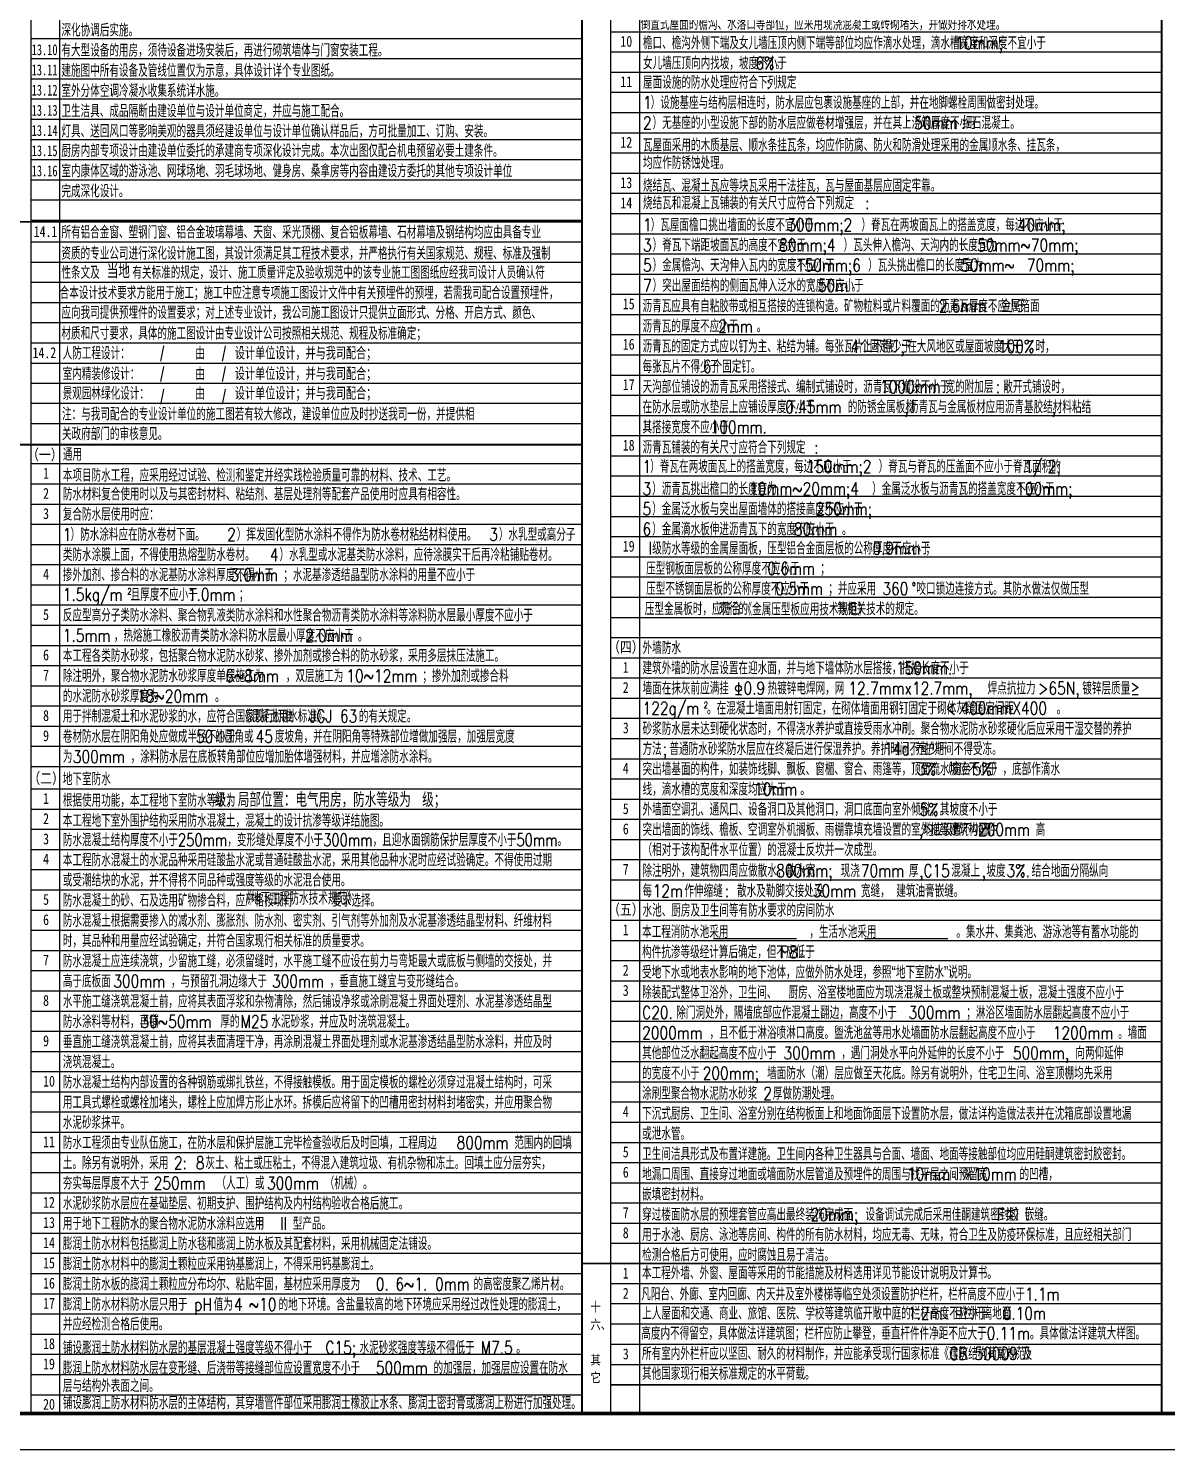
# Model space of a CAD drawing. Extents: x -1041549 to 749950, y -354245 to 17554.
# Drawn here: x -1021764 to -990204, y -225434 to -186022 of the extents above; entities that cross this region are included whole.
import ezdxf

# ---------------------------------------------------------------- set-up
doc = ezdxf.new("R2010")
doc.units = 0
doc.header["$LTSCALE"] = 1000
doc.header["$MEASUREMENT"] = 0
doc.linetypes.add('CONTINOUS', pattern=[0])
for name, color, linetype in [('PUB_TEXT', 7, 'Continuous'), ('PUB_TITLE', 4, 'Continuous'), ('text', 7, 'Continuous'), ('辅助线', 8, 'CONTINOUS')]:
    doc.layers.add(name, color=color, linetype=linetype)
doc.styles.add('-黑体', font='simhei.ttf', dxfattribs={"width": 0.8})
doc.styles.add('_HZTXT', font='gs_txt.shx', dxfattribs={"width": 0.8, "bigfont": 'HZTXT.shx'})
doc.styles.add('hztxt', font='romand_pkpm', dxfattribs={"bigfont": 'gbcbig'})

msp = doc.modelspace()

# ---------------------------------------------------------------- linework, layer by layer
at = {"color": 4}
for p, q in [((-1002769.5, -211260.2), (-1000462.8, -211260.2)), ((-998577.8, -211260.2), (-996271, -211260.2))]:
    msp.add_line(p, q, dxfattribs=at)
for points in [[(-1041549.1, -225434.3), (-957449.1, -225434.3), (-957449.1, -166034.3), (-1041549.1, -166034.3)], [(-958449.1, -167034.3), (-1039049.1, -167034.3), (-1039049.1, -224434.3), (-958449.1, -224434.3)]]:
    msp.add_lwpolyline(points, close=True)
at = {"layer": 'PUB_TEXT'}
for p, q in [((-1002158.9, -204495.7), (-1001990.9, -204495.7)), ((-1002074.9, -204163.2), (-1002074.9, -204495.7))]:
    msp.add_line(p, q, dxfattribs=at)
msp.add_circle((-1002074.9, -204320.7), 84, dxfattribs=at)
at = {"layer": 'PUB_TITLE'}
msp.add_lwpolyline([(-1041549.1, -225434.3), (-957449.1, -225434.3), (-957449.1, -166034.3), (-1041549.1, -166034.3)], close=True, dxfattribs=at)
msp.add_lwpolyline([(-1041549.1, -225434.3), (-957449.1, -225434.3), (-957449.1, -166034.3), (-1041549.1, -166034.3)], close=True, dxfattribs=at)
at = {"layer": 'PUB_TITLE', "const_width": 100}
msp.add_lwpolyline([(-1039049.1, -224434.3), (-958449.1, -224434.3), (-958449.1, -167034.3), (-1039049.1, -167034.3)], close=True, dxfattribs=at)
msp.add_lwpolyline([(-1039049.1, -224434.3), (-958449.1, -224434.3), (-958449.1, -167034.3), (-1039049.1, -167034.3)], close=True, dxfattribs=at)
at = {"layer": '辅助线'}
for p, q in [((-1021688.5, -224434.3), (-1021688.5, -168210.7)), ((-1020888.5, -224434.3), (-1020888.5, -168194.3)), ((-1005613.5, -224434.3), (-1005613.5, -168210.7)), ((-1004813.5, -224434.3), (-1004813.5, -168194.3)), ((-1006413.5, -186308), (-1021688.5, -186308)), ((-1005613.5, -186114.3), (-990338.5, -186114.3)), ((-1005613.5, -186674.3), (-990338.5, -186674.3)), ((-1006413.5, -186868), (-1021688.5, -186868)), ((-1006413.5, -187428), (-1021688.5, -187428)), ((-1005613.5, -187234.3), (-990338.5, -187234.3)), ((-1006413.5, -187988), (-1021688.5, -187988)), ((-1005613.5, -187794.3), (-990338.5, -187794.3)), ((-1005613.5, -188354.3), (-990338.5, -188354.3)), ((-1006413.5, -188548), (-1021688.5, -188548)), ((-1006413.5, -189108), (-1021688.5, -189108)), ((-1005613.5, -188914.3), (-990338.5, -188914.3)), ((-1005613.5, -189474.3), (-990338.5, -189474.3)), ((-1006413.5, -189668), (-1021688.5, -189668)), ((-1006413.5, -190228), (-1021688.5, -190228)), ((-1005613.5, -190034.3), (-990338.5, -190034.3)), ((-1005613.5, -190594.3), (-990338.5, -190594.3)), ((-1006413.5, -190788), (-1021688.5, -190788)), ((-1006413.5, -191387.6), (-1022488.5, -191387.6)), ((-1006413.5, -191348), (-1021688.5, -191348)), ((-1006413.5, -191348), (-1021688.5, -191348)), ((-1005613.5, -191154.3), (-990338.5, -191154.3)), ((-1005613.5, -191714.3), (-990338.5, -191714.3)), ((-1006413.5, -191947.6), (-1021688.5, -191947.6)), ((-1005613.5, -192274.3), (-990338.5, -192274.3)), ((-1021688.5, -192507.6), (-1006413.5, -192507.6)), ((-1006413.5, -193067.6), (-1021688.5, -193067.6)), ((-1005613.5, -192834.3), (-990338.5, -192834.3)), ((-1005613.5, -193394.3), (-990338.5, -193394.3)), ((-1006413.5, -193627.6), (-1021688.5, -193627.6)), ((-1006413.5, -194187.6), (-1021688.5, -194187.6)), ((-1005613.5, -193954.3), (-990338.5, -193954.3)), ((-1005613.5, -194514.3), (-990338.5, -194514.3)), ((-1006413.5, -194747.6), (-1021688.5, -194747.6)), ((-1005613.5, -195074.3), (-990338.5, -195074.3)), ((-1021688.5, -195307.6), (-1006413.5, -195307.6)), ((-1006413.5, -195867.6), (-1021688.5, -195867.6)), ((-1005613.5, -195634.3), (-990338.5, -195634.3)), ((-1005613.5, -196194.3), (-990338.5, -196194.3)), ((-1006413.5, -196427.6), (-1021688.5, -196427.6)), ((-1006413.5, -196987.6), (-1021688.5, -196987.6)), ((-1005613.5, -196754.3), (-990338.5, -196754.3)), ((-1005613.5, -197314.3), (-990338.5, -197314.3)), ((-1021688.5, -197547.6), (-1006413.5, -197547.6)), ((-1021688.5, -198091.1), (-1006413.5, -198091.1)), ((-1005613.5, -197874.3), (-990338.5, -197874.3)), ((-1005613.5, -198434.3), (-990338.5, -198434.3)), ((-1021688.5, -198651.1), (-1006413.5, -198651.1)), ((-1005613.5, -198994.3), (-990338.5, -198994.3)), ((-1021688.5, -199211.1), (-1006413.5, -199211.1)), ((-1021688.5, -199771.1), (-1006413.5, -199771.1)), ((-1005613.5, -199554.3), (-990338.5, -199554.3)), ((-1005613.5, -200114.3), (-990338.5, -200114.3)), ((-1021688.5, -200331.1), (-1006413.5, -200331.1)), ((-1021688.5, -200891.1), (-1006413.5, -200891.1)), ((-1005613.5, -200674.3), (-990338.5, -200674.3)), ((-1005613.5, -201234.3), (-990338.5, -201234.3)), ((-1021688.5, -201451.1), (-1006413.5, -201451.1)), ((-1021688.5, -202011.1), (-1006413.5, -202011.1)), ((-1005613.5, -201794.3), (-990338.5, -201794.3)), ((-1021688.5, -202571.1), (-1006413.5, -202571.1)), ((-1005613.5, -202354.3), (-990338.5, -202354.3)), ((-1005613.5, -202914.3), (-990338.5, -202914.3)), ((-1005613.5, -202914.3), (-990338.5, -202914.3)), ((-1021688.5, -203131.1), (-1006413.5, -203131.1)), ((-1021688.5, -203691.1), (-1006413.5, -203691.1)), ((-1005613.5, -203474.3), (-990338.5, -203474.3)), ((-1005613.5, -204034.3), (-990338.5, -204034.3)), ((-1021688.5, -204251.1), (-1006413.5, -204251.1)), ((-1021688.5, -204811.1), (-1006413.5, -204811.1)), ((-1021688.5, -204811.1), (-1006413.5, -204811.1)), ((-1005613.5, -204594.3), (-990338.5, -204594.3)), ((-1005613.5, -205154.3), (-990338.5, -205154.3)), ((-1021688.5, -205371.1), (-1006413.5, -205371.1)), ((-1005613.5, -205714.3), (-990338.5, -205714.3)), ((-1021688.5, -205931.1), (-1006413.5, -205931.1)), ((-1021688.5, -206491.1), (-1006413.5, -206491.1)), ((-1005613.5, -206274.3), (-990338.5, -206274.3)), ((-1005613.5, -206834.3), (-990338.5, -206834.3)), ((-1021688.5, -207111.6), (-1006413.5, -207111.6)), ((-1021688.5, -207671.6), (-1006413.5, -207671.6)), ((-1005613.5, -207394.3), (-990338.5, -207394.3)), ((-1005613.5, -207954.3), (-990338.5, -207954.3)), ((-1021688.5, -208231.6), (-1006413.5, -208231.6)), ((-1021688.5, -208791.6), (-1006413.5, -208791.6)), ((-1005613.5, -208514.3), (-990338.5, -208514.3)), ((-1005613.5, -209074.3), (-990338.5, -209074.3)), ((-1021688.5, -209351.6), (-1006413.5, -209351.6)), ((-1005613.5, -209634.3), (-990338.5, -209634.3)), ((-1021688.5, -209911.6), (-1006413.5, -209911.6)), ((-1005613.5, -210194.3), (-990338.5, -210194.3)), ((-1021688.5, -210471.6), (-1006413.5, -210471.6)), ((-1005613.5, -210754.3), (-990338.5, -210754.3)), ((-1021688.5, -211031.6), (-1006413.5, -211031.6)), ((-1021688.5, -211591.6), (-1006413.5, -211591.6)), ((-1005613.5, -211314.3), (-990338.5, -211314.3)), ((-1005613.5, -211874.3), (-990338.5, -211874.3)), ((-1021688.5, -212151.6), (-1006413.5, -212151.6)), ((-1021688.5, -212711.6), (-1006413.5, -212711.6)), ((-1005613.5, -212434.3), (-990338.5, -212434.3)), ((-1005613.5, -212994.3), (-990338.5, -212994.3)), ((-1021688.5, -213271.6), (-1006413.5, -213271.6)), ((-1005613.5, -213554.3), (-990338.5, -213554.3)), ((-1021688.5, -213831.6), (-1006413.5, -213831.6)), ((-1021688.5, -214391.6), (-1006413.5, -214391.6)), ((-1005613.5, -214114.3), (-990338.5, -214114.3)), ((-1005613.5, -214674.3), (-990338.5, -214674.3)), ((-1021688.5, -214951.6), (-1006413.5, -214951.6)), ((-1021688.5, -215511.6), (-1006413.5, -215511.6)), ((-1005613.5, -215234.3), (-990338.5, -215234.3)), ((-1005613.5, -215794.3), (-990338.5, -215794.3)), ((-1021688.5, -216071.6), (-1006413.5, -216071.6)), ((-1005613.5, -216354.3), (-990338.5, -216354.3)), ((-1021688.5, -216631.6), (-1006413.5, -216631.6)), ((-1005613.5, -216914.3), (-990338.5, -216914.3)), ((-1021688.5, -217191.6), (-1006413.5, -217191.6)), ((-1005613.5, -217474.3), (-990338.5, -217474.3)), ((-1021688.5, -217751.6), (-1006413.5, -217751.6)), ((-1021688.5, -218311.6), (-1006413.5, -218311.6)), ((-1005613.5, -218034.3), (-990338.5, -218034.3)), ((-1005613.5, -218594.3), (-990338.5, -218594.3)), ((-1021688.5, -218871.6), (-1006413.5, -218871.6)), ((-1021688.5, -219431.6), (-1006413.5, -219431.6)), ((-1005613.5, -219154.3), (-990338.5, -219154.3)), ((-1005613.5, -219714.3), (-990338.5, -219714.3)), ((-1021688.5, -219991.6), (-1006413.5, -219991.6)), ((-1005613.5, -220274.3), (-990338.5, -220274.3)), ((-1005613.5, -220274.3), (-990338.5, -220274.3)), ((-1021688.5, -220551.6), (-1006413.5, -220551.6)), ((-990338.5, -220834.3), (-1005613.5, -220834.3)), ((-1021688.5, -221111.6), (-1006413.5, -221111.6)), ((-990338.5, -221394.3), (-1005613.5, -221394.3)), ((-1021688.5, -221671.6), (-1006413.5, -221671.6)), ((-1021688.5, -222231.6), (-1006413.5, -222231.6)), ((-990338.5, -221954.3), (-1005613.5, -221954.3)), ((-1005613.5, -222514.3), (-990338.5, -222514.3)), ((-1021688.5, -222791.6), (-1006413.5, -222791.6)), ((-1021688.5, -223351.6), (-1006413.5, -223351.6)), ((-1005613.5, -223074.3), (-990338.5, -223074.3)), ((-990338.5, -223634.3), (-1005613.5, -223634.3)), ((-1005613.5, -223634.3), (-990338.5, -223634.3)), ((-1021688.5, -223911.6), (-1006413.5, -223911.6))]:
    msp.add_line(p, q, dxfattribs=at)
at = {"layer": '辅助线', "const_width": 50}
for points in [[(-1006413.5, -168194.3), (-1006413.5, -224434.3)], [(-990338.5, -168194.3), (-990338.5, -224434.3)], [(-1022488.5, -191387.6), (-1006413.5, -191387.6)], [(-1022488.5, -197564), (-1006413.5, -197564)], [(-1006413.5, -220274.3), (-990338.5, -220274.3)]]:
    msp.add_lwpolyline(points, dxfattribs=at)

# ---------------------------------------------------------------- texts
at = {"layer": 'PUB_TEXT', "style": 'hztxt'}
for s, height, width, p in [('深化协调后实施。', 350, 0.8, (-1020849, -186245.8)), ('倒置式屋面的檐沟、水落口等部位，应采用现浇混凝土或砖砌堵头，并做好排水处理。', 350, 0.8, (-1004783.9, -186067)), ('有大型设备的用房，须待设备进场安装后，再进行砌筑墙体与门窗安装工程。', 350, 0.8, (-1020849, -186805.8)), ('檐口、檐沟外侧下端及女儿墙压顶内侧下端等部位均应作滴水处理，滴水槽宽度和深度不宜小于', 350, 0.8, (-1004722.3, -186599.4)), ('10mm;', 350, 0.8, (-996061.7, -186599.4)), ('女儿墙压顶向内找坡，坡度不小于', 350, 0.8, (-1004722.3, -187159.4)), ('6%', 350, 0.8, (-1001605, -187159.4)), ('建施图中所有设备及管线位置仅为示意，具体设计详个专业图纸。', 350, 0.8, (-1020849, -187365.8)), ('。', 350, 0.8, (-1001045, -187159.4)), ('室外分体空调冷凝水收集系统详水施。', 350, 0.8, (-1020849, -187925.8)), ('屋面设施的防水处理应符合下列规定', 350, 0.8, (-1004722.3, -187694.2)), (':', 350, 0.8, (-1001308.8, -187694.2)), ('1', 350, 0.8, (-1004722.3, -188254.2)), ('）设施基座与结构层相连时，防水层应包裹设施基座的上部，并在地脚螺栓周围做密封处理。', 350, 0.8, (-1004509, -188254.2)), ('卫生洁具、成品隔断由建设单位与设计单位商定，并应与施工配合。', 350, 0.8, (-1020849, -188485.8)), ('灯具、送回风口等影响美观的器具须经建设单位与设计单位确认样品后，方可批量加工、订购、安装。', 350, 0.8, (-1020849, -189045.8)), ('2', 350, 0.8, (-1004722.3, -188814.2)), ('）无基座的小型设施下部的防水层应做卷材增强层，并在其上浇筑厚度不小于', 350, 0.8, (-1004455.6, -188814.2)), ('50mm', 350, 0.8, (-997200.3, -188814.2)), ('细石混凝土。', 350, 0.8, (-995867, -188814.2)), ('瓦屋面采用的木质基层、顺水条挂瓦条，均应作防腐、防火和防滑处理采用的金属顺水条、挂瓦条，', 350, 0.8, (-1004722.3, -189433.7)), ('厨房内部专项设计由建设单位委托的承建商专项深化设计完成。本次出图仅配合机电预留必要土建条件。', 350, 0.8, (-1020849, -189589.7)), ('均应作防锈蚀处理。', 350, 0.8, (-1004722.3, -189923.2)), ('室内康体区域的游泳池、网球场地、羽毛球场地、健身房、桑拿房等内容由建设方委托的其他专项设计单位', 350, 0.8, (-1020849, -190149.7)), ('完成深化设计。', 350, 0.8, (-1020849, -190709.7)), ('烧结瓦、混凝土瓦应等块瓦采用干法挂瓦，瓦与屋面基层应固定牢靠。', 350, 0.8, (-1004722.3, -190553.7)), ('烧结瓦和混凝上瓦铺装的有关尺寸应符合下列规定', 350, 0.8, (-1004722.3, -191036.3)), (':', 350, 0.8, (-998562.3, -191036.3)), ('所有铝合金窗、塑钢门窗、铝合金玻璃幕墙、天窗、采光顶棚、复合铝板幕墙、石材幕墙及钢结构均应由具备专业', 350, 0.8, (-1020848.9, -191849.3)), ('1', 350, 0.8, (-1004722.3, -191645.5)), ('）瓦屋面檐口挑出墙面的长度不宜小于', 350, 0.8, (-1004509, -191645.5)), ('300mm;2', 350, 0.8, (-1000719.9, -191645.5)), ('）脊瓦在两坡面瓦上的搭盖宽度，每边不应小于', 350, 0.8, (-998666.6, -191645.5)), ('40mm;', 350, 0.8, (-994328.1, -191645.5)), ('3', 350, 0.8, (-1004722.3, -192205.5)), ('）脊瓦下端距坡面瓦的高度不宜大于', 350, 0.8, (-1004455.6, -192205.5)), ('80mm;4', 350, 0.8, (-1000946.6, -192205.5)), ('）瓦头伸入檐沟、天沟内的长度宜为', 350, 0.8, (-999159.9, -192205.5)), ('50mm~70mm;', 350, 0.8, (-995455.7, -192205.5)), ('资质的专业公司进行深化设计施工图，其设计须满足其工程技术要求，并严格执行有关国家规范、规程、标准及强制', 350, 0.8, (-1020848.9, -192435.3)), ('性条文及', 350, 0.8, (-1020848.9, -192966.8)), ('有关标准的规定，设计、施工质量评定及验收规范中的该专业施工图图纸应经我司设计人员确认符', 350, 0.8, (-1018882.3, -192966.8)), ('5', 350, 0.8, (-1004722.3, -192765.5)), ('）金属檐沟、天沟伸入瓦内的宽度不应小于', 350, 0.8, (-1004455.6, -192765.5)), ('150mm;6', 350, 0.8, (-1000482, -192765.5)), ('）瓦头挑出檐口的长度宜为', 350, 0.8, (-998482, -192765.5)), ('50mm~', 350, 0.8, (-995897.8, -192765.5)), ('70mm;', 350, 0.8, (-994076.7, -192765.5)), ('7', 350, 0.8, (-1004722.3, -193325.5)), ('）突出屋面结构的侧面瓦伸入泛水的宽度不应小于', 350, 0.8, (-1004455.6, -193325.5)), ('50m', 350, 0.8, (-999872.4, -193325.5)), ('合本设计技术要求方能用于施工；施工中应注意专项施工图设计文件中有关预埋件的预埋，若需我司配合设置预埋件，', 350, 0.8, (-1020898.3, -193529.5)), ('沥青瓦应具有自粘胶带或相互搭接的连锁构造。矿物粒料或片料覆面的沥青瓦厚度不应小于', 350, 0.8, (-1004734.9, -193894.3)), ('。', 350, 0.8, (-998939.1, -193325.5)), ('，金属箔面', 350, 0.8, (-995052.9, -193894.3)), ('应向我司提供预埋件的设置要求；对上述专业设计，我公司施工图设计只提供立面形式、分格、开启方式、颜色、', 350, 0.8, (-1020848.9, -194078.5)), ('2.6mm', 350, 0.8, (-996519.6, -193894.3)), ('材质和尺寸要求，具体的施工图设计由专业设计公司按照相关规范、规程及标准确定；', 350, 0.8, (-1020848.9, -194653.6)), ('沥青瓦的厚度不应小于', 350, 0.8, (-1004734.9, -194454.3)), ('2mm', 350, 0.8, (-1002637.2, -194454.3)), ('沥青瓦的固定方式应以钉为主、粘结为辅。每张瓦片上不得少于', 350, 0.8, (-1004734.9, -195014.3)), ('。', 350, 0.8, (-1001570.5, -194454.3)), ('4', 350, 0.8, (-998969.5, -195014.3)), ('个固定钉', 350, 0.8, (-998702.8, -195014.3)), ('在大风地区或屋面坡度大于', 350, 0.8, (-997396.1, -195014.3)), ('100%', 350, 0.8, (-994879.3, -195014.3)), ('时，', 350, 0.8, (-993839.3, -195014.3)), ('人防工程设计：', 350, 0.8, (-1020814.9, -195203.9)), (';', 350, 0.8, (-997582.8, -195014.3)), ('室内精装修设计：', 350, 0.8, (-1020814.9, -195775.2)), ('每张瓦片不得少于', 350, 0.8, (-1004734.9, -195574.3)), ('6', 350, 0.8, (-1003060.8, -195574.3)), ('个固定钉。', 350, 0.8, (-1002794.2, -195574.3)), ('天沟部位铺设的沥青瓦采用搭接式、编制式铺设时，沥青瓦下增设不小于', 350, 0.8, (-1004734.9, -196134.3)), ('1000mm', 350, 0.8, (-998149.2, -196134.3)), ('宽的附加层', 350, 0.8, (-996335.8, -196134.3)), ('敞开式铺设时，', 350, 0.8, (-994735.8, -196134.3)), ('景观园林绿化设计：', 350, 0.8, (-1020814.9, -196320.4)), (':', 350, 0.8, (-994935.8, -196134.3)), ('注：与我司配合的专业设计单位的施工图若有较大修改，建设单位应及时抄送我司一份，并提供相', 350, 0.8, (-1020832.9, -196894.1)), ('在防水层或防水垫层上应铺设厚度不小于', 350, 0.8, (-1004734.9, -196694.3)), ('0.45mm', 350, 0.8, (-1000778.2, -196694.3)), ('的防锈金属板材', 350, 0.8, (-999044.9, -196694.3)), (',', 350, 0.8, (-997482.9, -196694.3)), ('沥青瓦与金属板材应用沥青基胶结材料粘结', 350, 0.8, (-997349.5, -196694.3)), (',', 350, 0.8, (-993396.1, -196694.3)), ('关政府部门的审核意见。', 350, 0.8, (-1020832.9, -197441.6)), ('其搭接宽度不应小于', 350, 0.8, (-1004734.9, -197254.3)), ('100mm.', 350, 0.8, (-1002846.3, -197254.3)), ('沥青瓦铺装的有关尺寸应符合下列规定', 350, 0.8, (-1004734.9, -197814.3)), ('通用', 350, 0.8, (-1020809.9, -198012.6)), (':', 350, 0.8, (-999974.9, -197814.3)), ('本项目防水工程，应采用经过试验、检测和鉴定并经实践检验质量可靠的材料、技术、工艺。', 350, 0.8, (-1020809.9, -198591.2)), ('1', 350, 0.8, (-1004734.9, -198347)), ('）脊瓦在两坡面瓦上的搭盖宽度，每边不应小于', 350, 0.8, (-1004521.6, -198347)), ('150mm;2', 350, 0.8, (-1000188.2, -198347)), ('）脊瓦与脊瓦的压盖面不应小于脊瓦面积的', 350, 0.8, (-998188.2, -198347)), ('1/', 350, 0.8, (-994148.2, -198347)), ('2;', 350, 0.8, (-993500.5, -198347)), ('3', 350, 0.8, (-1004734.9, -198962.5)), ('）沥青瓦挑出檐口的长度宜为', 350, 0.8, (-1004468.2, -198962.5)), ('10mm~20mm;4', 350, 0.8, (-1001783, -198962.5)), ('）金属泛水板与沥青瓦的搭盖宽度不应小于', 350, 0.8, (-998369.6, -198962.5)), ('100mm;', 350, 0.8, (-994375.4, -198962.5)), ('防水材料复合使用时以及与其密封材料、粘结剂、基层处理剂等配套产品使用时应具有相容性。', 350, 0.8, (-1020809.9, -199112.6)), ('复合防水层使用时应：', 350, 0.8, (-1020809.9, -199672.6)), ('5', 350, 0.8, (-1004734.9, -199522.5)), ('）金属泛水板与突出屋面墙体的搭接高度不应小于', 350, 0.8, (-1004468.2, -199522.5)), ('250mm;', 350, 0.8, (-999934.1, -199522.5)), ('6', 350, 0.8, (-1004734.9, -200082.5)), ('）金属滴水板伸进沥青瓦下的宽度不应小于', 350, 0.8, (-1004468.2, -200082.5)), ('80mm', 350, 0.8, (-1000537.8, -200082.5)), ('1', 350, 0.8, (-1020809.9, -200232.6)), ('）防水涂料应在防水卷材下面。', 350, 0.8, (-1020596.6, -200232.6)), ('2', 350, 0.8, (-1016253.3, -200232.6)), ('）挥发固化型防水涂料不得作为防水卷材粘结材料使用。', 350, 0.8, (-1015986.6, -200232.6)), ('3', 350, 0.8, (-1008986.6, -200232.6)), ('）水乳型或高分子', 350, 0.8, (-1008719.9, -200232.6)), ('。', 350, 0.8, (-999204.4, -200082.5)), ('类防水涂膜上面，不得使用热熔型防水卷材。', 350, 0.8, (-1020809.9, -200792.6)), ('4', 350, 0.8, (-1015068.8, -200792.6)), ('）水乳型或水泥基类防水涂料，应待涂膜实干后再冷粘铺贴卷材。', 350, 0.8, (-1014802.1, -200792.6)), ('I', 350, 0.8, (-1004572, -200614.3)), ('级防水等级的金属屋面板，压型铝合金面层板的公称厚度不应小于', 350, 0.8, (-1004465.3, -200614.3)), ('0.9mm', 350, 0.8, (-998358.7, -200614.3)), ('；', 350, 0.8, (-996892, -200614.3)), ('掺外加剂、掺合料的水泥基防水涂料厚度不得小于', 350, 0.8, (-1020809.9, -201352.6)), ('；水泥基渗透结晶型防水涂料的用量不应小于', 350, 0.8, (-1014697, -201352.6)), ('压型钢板面层板的公称厚度不应小于', 350, 0.8, (-1004636.1, -201174.3)), ('0.6mm', 350, 0.8, (-1001274.4, -201174.3)), ('；', 350, 0.8, (-999807.7, -201174.3)), ('3.0mm', 350, 0.8, (-1016163.7, -201352.6)), ('压型不锈钢面层板的公称厚度不应小于', 350, 0.8, (-1004636.1, -201734.3)), ('0.5mm', 350, 0.8, (-1001052, -201734.3)), ('；并应采用', 350, 0.8, (-999585.4, -201734.3)), ('360', 350, 0.8, (-998084.5, -201734.3)), ('°咬口锁边连接方式。其防水做法仅做压型', 350, 0.8, (-997284.5, -201734.3)), ('1.5kg/m', 350, 0.8, (-1020809.9, -201898.1)), ('2', 175, 0.8, (-1019023.2, -201723.1)), ('且厚度不应小于', 350, 0.8, (-1018929.9, -201898.1)), ('1.0mm', 350, 0.8, (-1017342.6, -201898.1)), ('；', 350, 0.8, (-1015929.3, -201898.1)), ('反应型高分子类防水涂料、聚合物乳液类防水涂料和水性聚合物沥青类防水涂料等涂料防水层最小厚度不应小于', 350, 0.8, (-1020809.9, -202472.6)), ('压型金属板时，应符合', 350, 0.8, (-1004671.1, -202294.3)), ('现行的', 350, 0.8, (-1002609.8, -202292.6)), ('等相关技术的规定。', 350, 0.8, (-999333, -202292.6)), ('1.5mm', 350, 0.8, (-1020809.9, -203032.6)), ('，热熔施工橡胶沥青类防水涂料防水层最小厚度不应小于', 350, 0.8, (-1019396.6, -203032.6)), ('2.0mm', 350, 0.8, (-1014093.3, -203032.6)), ('。', 350, 0.8, (-1012626.6, -203032.6)), ('本工程各类防水砂浆，包括聚合物水泥防水砂浆、掺外加剂或掺合料的防水砂浆，采用多层抹压法施工。', 350, 0.8, (-1020809.9, -203592.6)), ('外墙防水', 350, 0.8, (-1004734.9, -203375.7)), ('建筑外墙的防水层设置在迎水面，并与地下墙体防水层搭接，搭接长度不小于', 350, 0.8, (-1004734.9, -203935.7)), ('150mm.', 350, 0.8, (-997705.4, -203935.7)), ('除注明外，聚合物水泥防水砂浆厚度单层施工为', 350, 0.8, (-1020809.9, -204152.6)), ('6~8mm', 350, 0.8, (-1016307.6, -204152.6)), ('，双层施工为', 350, 0.8, (-1014627.6, -204152.6)), ('10~12mm', 350, 0.8, (-1012947.6, -204152.6)), ('；掺外加剂或掺合料', 350, 0.8, (-1010840.9, -204152.6)), ('墙面在抹灰前应满挂', 350, 0.8, (-1004734.9, -204495.7)), ('0.9', 350, 0.8, (-1001934.9, -204495.7)), ('热镀锌电焊网，网', 350, 0.8, (-1001268.2, -204495.7)), ('12.7mmx12.7mm,', 350, 0.8, (-999028.2, -204495.7)), ('焊点抗拉力', 350, 0.8, (-995167.1, -204495.7)), ('>65N,', 350, 0.8, (-993767.1, -204495.7)), ('镀锌层质量≥', 350, 0.8, (-992540.5, -204495.7)), ('的水泥防水砂浆厚度为', 350, 0.8, (-1020809.9, -204712.6)), ('18~20mm', 350, 0.8, (-1018749.5, -204712.6)), ('用于拌制混凝土和水泥砂浆的水，应符合国家现行标准', 350, 0.8, (-1020809.9, -205272.6)), ('。', 350, 0.8, (-1016589.5, -204712.6)), ('的有关规定。', 350, 0.8, (-1012600.3, -205272.6)), ('122g/m', 350, 0.8, (-1004734.9, -205050.5)), ('2', 175, 0.8, (-1003041.6, -204875.5)), ('。在混凝土墙面用射钉固定，在砌体墙面用钢钉固定于砌体灰缝固定间距', 350, 0.8, (-1002948.2, -205050.5)), ('<', 350, 0.8, (-996328, -205050.5)), ('400mmX400', 350, 0.8, (-995920.2, -205050.5)), ('。', 350, 0.8, (-993253.5, -205050.5)), ('砂浆防水层未达到硬化状态时，不得浇水养护或直接受雨水冲刷。聚合物水泥防水砂浆硬化后应采用干湿交替的养护', 350, 0.8, (-1004734.9, -205615.7)), ('卷材防水层在阴阳角处应做成半径不小于', 350, 0.8, (-1020809.9, -205832.6)), ('50', 350, 0.8, (-1017117.4, -205832.6)), ('的圆角或', 350, 0.8, (-1016584, -205832.6)), ('45', 350, 0.8, (-1015464, -205832.6)), ('度坡角，并在阴阳角等特殊部位增做加强层，加强层宽度', 350, 0.8, (-1014930.7, -205832.6)), ('为', 350, 0.8, (-1020809.9, -206392.6)), ('300mm', 350, 0.8, (-1020529.9, -206392.6)), ('，涂料防水层在底板转角部位应增加胎体增强材料，并应增涂防水涂料。', 350, 0.8, (-1018929.9, -206392.6)), ('方法', 350, 0.8, (-1004734.9, -206175.7)), (';', 350, 0.8, (-1004174.9, -206175.7)), ('普通防水砂桨防水层应在终凝后进行保湿养护。养护时间不宜少于', 350, 0.8, (-1003988.2, -206175.7)), ('14d.', 350, 0.8, (-998036.1, -206175.7)), ('养护期间不得受冻。', 350, 0.8, (-997169.5, -206175.7)), ('突出墙基面的构件，如装饰线脚、飘板、窗楣、窗合、雨篷等，顶面流水坡应不小于', 350, 0.8, (-1004734.9, -206735.7)), ('3%', 350, 0.8, (-997121, -206735.7)), ('（窗台', 350, 0.8, (-996419.9, -206735.7)), ('5%', 350, 0.8, (-995579.9, -206735.7)), ('），底部作滴水', 350, 0.8, (-995019.9, -206735.7)), ('地下室防水', 350, 0.8, (-1020809.9, -207013.1)), ('线，滴水槽的宽度和深度均应大于', 350, 0.8, (-1004734.9, -207295.7)), ('根据使用功能，本工程地下室防水等级为', 350, 0.8, (-1020809.9, -207604.8)), ('10mm', 350, 0.8, (-1001641.1, -207295.7)), ('。', 350, 0.8, (-1000361.1, -207295.7)), ('外墙面空调孔、通风口、设备洞口及其他洞口，洞口底面向室外倾斜，其坡度不小于', 350, 0.8, (-1004734.9, -207855.7)), ('5%', 350, 0.8, (-997053.8, -207855.7)), ('本工程地下室外围护结构采用防水混凝土，混凝土的设计抗渗等级详结施图。', 350, 0.8, (-1020809.9, -208164.8)), ('突出墙面的饰线、檐板、空调室外机搁板、雨棚靠填充墙设置的室外梯等建筑构配件', 350, 0.8, (-1004734.9, -208415.7)), ('均应设置不小于', 350, 0.8, (-996942.4, -208415.7)), ('。', 350, 0.8, (-996493.8, -207855.7)), ('200mm', 350, 0.8, (-995432.5, -208415.7)), ('高', 350, 0.8, (-993832.5, -208415.7)), ('防水混凝土结构厚度不小于250mm，变形缝处厚度不小于300mm，且迎水面钢筋保护层厚度不小于50mm。', 350, 0.76, (-1020809.9, -208702.8)), (',', 350, 0.8, (-997075.7, -208415.7)), ('本工程防水混凝土的水泥品种采用硅酸盐水泥或普通硅酸盐水泥，采用其他品种水泥时应经试验确定。不得使用过期', 350, 0.8, (-1020809.9, -209260.1)), ('（相对于该构配件水平位置）的混凝士反坎并一次成型。', 350, 0.8, (-1004734.9, -208975.7)), ('除注明外，建筑物四周应做散水，散水宽', 350, 0.8, (-1004734.9, -209555.3)), ('800mm;', 350, 0.8, (-1001026.9, -209555.3)), ('现浇', 350, 0.8, (-999240.3, -209555.3)), ('70mm', 350, 0.8, (-998680.3, -209555.3)), ('厚', 350, 0.8, (-997346.9, -209555.3)), (',C15', 350, 0.8, (-997066.9, -209555.3)), ('混凝上', 350, 0.8, (-996173.6, -209555.3)), ('坡度', 350, 0.8, (-995200.3, -209555.3)), ('3%.', 350, 0.8, (-994640.3, -209555.3)), ('结合地面分隔纵向', 350, 0.8, (-993946.9, -209555.3)), ('或受潮结块的水泥，并不得将不同品种或强度等级的水泥混合使用。', 350, 0.8, (-1020809.9, -209820.1)), (',', 350, 0.8, (-995333.6, -209555.3)), ('防水混凝土的砂、石及选用矿物掺合料，应严格按现行', 350, 0.8, (-1020809.9, -210380.1)), ('要求选择。', 350, 0.8, (-1013340, -210380.1)), ('每', 350, 0.8, (-1004734.9, -210115.3)), ('12m', 350, 0.8, (-1004454.9, -210115.3)), ('作伸缩缝', 350, 0.8, (-1003574.9, -210115.3)), (':', 350, 0.8, (-1002454.9, -210115.3)), ('散水及勒脚交接处设', 350, 0.8, (-1002113.8, -210115.3)), ('30mm', 350, 0.8, (-1000012.3, -210115.3)), ('宽缝，', 350, 0.8, (-998679, -210115.3)), ('建筑油膏嵌缝。', 350, 0.8, (-997697.9, -210115.3)), ('水池、厨房及卫生间等有防水要求的房间防水', 350, 0.8, (-1004734.9, -210655.7)), ('防水混凝土根据需要掺入的减水剂、膨胀剂、防水剂、密实剂、引气剂等外加剂及水泥基渗透结晶型材料、纤维材料', 350, 0.8, (-1020809.9, -210940.1)), ('时，其品种和用量应经试验确定，并符合国家现行相关标准的质量要求。', 350, 0.8, (-1020809.9, -211500.1)), ('本工程消防水池采用', 350, 0.8, (-1004746.6, -211250.6)), ('，生活水池采用', 350, 0.8, (-1000110, -211250.6)), ('。集水井、集粪池、游泳池等有蓄水功能的', 350, 0.8, (-996033.5, -211250.6)), ('构件抗渗等级经计算后确定，但不应低于', 350, 0.8, (-1004746.6, -211810.6)), ('P8', 350, 0.8, (-1000921.4, -211810.6)), ('防水混凝土应连续浇筑，少留施工缝，必须留缝时，水平施工缝不应设在剪力与弯矩最大或底板与侧墙的交接处，并', 350, 0.8, (-1020809.9, -212060.1)), ('受地下水或地表水影响的地下池体，应做外防水处理，参照“地下室防水”说明。', 350, 0.8, (-1004746.6, -212370.6)), ('。', 350, 0.8, (-1000374.7, -211810.6)), ('高于底板面', 350, 0.8, (-1020809.9, -212620.1)), ('300mm', 350, 0.8, (-1019409.9, -212620.1)), ('，与预留孔洞边缘大于', 350, 0.8, (-1017809.9, -212620.1)), ('300mm', 350, 0.8, (-1015009.9, -212620.1)), ('，垂直施工缝宜与变形缝结合。', 350, 0.8, (-1013409.9, -212620.1)), ('水平施工缝浇筑混凝土前，应将其表面浮浆和杂物清除，然后铺设净浆或涂刷混凝土界面处理剂、水泥基渗透结晶型', 350, 0.8, (-1020809.9, -213180.1)), ('除装配式整体卫浴外，卫生间、', 350, 0.8, (-1004746.6, -212930.6)), ('厨房、浴室楼地面应为现浇混凝土板或整块预制混凝土板，混凝土强度不应小于', 350, 0.8, (-1000685.5, -212930.6)), ('C20.', 350, 0.8, (-1004746.6, -213490.6)), ('除门洞处外，隔墙底部应作混凝土翻边，高度不小于', 350, 0.8, (-1003799.9, -213490.6)), ('300mm', 350, 0.8, (-997359.9, -213490.6)), ('；淋浴区墙面防水层翻起高度不应小于', 350, 0.8, (-995759.9, -213490.6)), ('防水涂料等材料，再铺', 350, 0.8, (-1020809.9, -213740.1)), ('30~50mm', 350, 0.8, (-1018654.3, -213740.1)), ('厚的', 350, 0.8, (-1016441, -213740.1)), ('M25', 350, 0.8, (-1015881, -213740.1)), ('水泥砂浆，并应及时浇筑混凝土。', 350, 0.8, (-1015027.7, -213740.1)), ('垂直施工缝浇筑混凝土前，应将其表面清理干净，再涂刷混凝土界面处理剂或水泥基渗透结晶型防水涂料，并应及时', 350, 0.8, (-1020809.9, -214300.1)), ('2000mm', 350, 0.8, (-1004746.6, -214050.6)), ('，且不低于淋浴喷淋口高度。盥洗池盆等用水处墙面防水层翻起高度不应小于', 350, 0.8, (-1002879.9, -214050.6)), ('1200mm', 350, 0.8, (-993359.9, -214050.6)), ('。墙面', 350, 0.8, (-991546.6, -214050.6)), ('其他部位泛水翻起高度不应小于', 350, 0.8, (-1004746.6, -214610.6)), ('300mm', 350, 0.8, (-1000826.6, -214610.6)), ('，遇门洞处水平向外延伸的长度不小于', 350, 0.8, (-999226.6, -214610.6)), ('500mm,', 350, 0.8, (-994466.6, -214610.6)), ('向两仰延伸', 350, 0.8, (-992733.2, -214610.6)), ('浇筑混凝土。', 350, 0.8, (-1020809.9, -214860.1)), ('的宽度不小于', 350, 0.8, (-1004746.6, -215170.6)), ('墙面防水（潮）层应做至天花底。除另有说明外，住宅卫生间、浴室顶棚均先采用', 350, 0.8, (-1001279.9, -215170.6)), ('防水混凝土结构内部设置的各种钢筋或绑扎铁丝，不得接触模板。用于固定模板的螺栓必须穿过混凝土结构时，可采', 350, 0.8, (-1020809.9, -215420.1)), ('200mm;', 350, 0.8, (-1003066.6, -215170.6)), ('涂刷型聚合物水泥防水砂浆', 350, 0.8, (-1004746.6, -215730.6)), ('2', 350, 0.8, (-1001386.6, -215730.6)), ('厚做防潮处理。', 350, 0.8, (-1001119.9, -215730.6)), ('用工具式螺栓或螺栓加堵头，螺栓上应加焊方形止水环。拆模后应将留下的凹槽用密封材料封堵密实，并应用聚合物', 350, 0.8, (-1020809.9, -215980.1)), ('下沉式厨房、卫生间、浴室分别在结构板面上和地面饰面层下设置防水层，做法详构造做法表并在沈箱底部设置地漏', 350, 0.8, (-1004746.6, -216290.6)), ('水泥砂浆抹平。', 350, 0.8, (-1020809.9, -216540.1)), ('防水工程须由专业队伍施工，在防水层和保护层施工完毕检查验收后及时回填，工程周边', 350, 0.8, (-1020809.9, -217100.1)), ('800mm', 350, 0.8, (-1009889.9, -217100.1)), ('范围内的回填', 350, 0.8, (-1008289.9, -217100.1)), ('或泄水管。', 350, 0.8, (-1004746.6, -216850.6)), ('卫生间洁具形式及布置详建施。卫生间内各种卫生器具与合面、墙面、地面等接触部位均应用硅酮建筑密封胶密封。', 350, 0.8, (-1004746.6, -217410.6)), ('土。除另有说明外，采用', 350, 0.8, (-1020809.9, -217660.1)), ('2:', 350, 0.8, (-1017729.9, -217660.1)), ('8', 350, 0.8, (-1017122.1, -217660.1)), ('灰土、粘土或压粘土，不得混入建筑垃圾、有机杂物和冻土。回填土应分层夯实，', 350, 0.8, (-1016855.5, -217660.1)), ('夯实每层厚度不大于', 350, 0.8, (-1020809.9, -218220.1)), ('250mm', 350, 0.8, (-1018289.9, -218220.1)), ('（人工）或', 350, 0.8, (-1016548.8, -218220.1)), ('300mm', 350, 0.8, (-1015148.8, -218220.1)), ('（机械）。', 350, 0.8, (-1013548.8, -218220.1)), ('地漏口周围、直接穿过地面或墙面防水层管道及预埋件的周围与找平层之间预留宽', 350, 0.8, (-1004746.6, -217970.6)), ('10mm', 350, 0.8, (-997401.9, -217970.6)), ('、深', 350, 0.8, (-996121.9, -217970.6)), ('10mm', 350, 0.8, (-995561.9, -217970.6)), ('的凹槽，', 350, 0.8, (-994281.9, -217970.6)), ('嵌填密封材料。', 350, 0.8, (-1004746.6, -218530.6)), ('水泥砂浆防水层应在基础垫层、初期支护、围护结构及内村结构验收合格后施工。', 350, 0.8, (-1020809.9, -218780.1)), ('穿过楼面防水层的预埋套管应高出最终装饰完成面', 350, 0.8, (-1004746.6, -219090.6)), ('设备调试完成后采用佳酮建筑密封胶（', 350, 0.8, (-998554.2, -219090.6)), ('类）嵌缝。', 350, 0.8, (-994670, -219090.6)), ('用于地下工程防水的聚合物水泥防水涂料应选用', 350, 0.8, (-1020809.9, -219340.1)), ('II', 350, 0.8, (-1014788.8, -219340.1)), ('型产品。', 350, 0.8, (-1014434.4, -219340.1)), ('20mm;', 350, 0.8, (-1000074.2, -219090.6)), ('F', 350, 0.8, (-994910, -219090.6)), ('膨润土防水材料包括膨润上防水毯和膨润上防水板及其配套材料，采用机械固定法铺设。', 350, 0.8, (-1020809.9, -219900.1)), ('用于水池、厨房、泳池等房间、构件的所有防水材料，均应无毒、无味，符合卫生及防疫环保标准，且应经相关部门', 350, 0.8, (-1004746.6, -219650.6)), ('检测合格后方可使用，应时腐蚀且易于清洁。', 350, 0.8, (-1004746.6, -220210.6)), ('膨润土防水材料中的膨润土颗粒应采用钠基膨润上，不得采用钙基膨润土。', 350, 0.8, (-1020809.9, -220460.1)), ('膨润土防水板的膨润土颗粒应分布均尔、粘贴牢固，基材应采用厚度为', 350, 0.8, (-1020809.9, -221020.1)), ('0.', 350, 0.8, (-1012129.9, -221020.1)), ('6~1.', 350, 0.8, (-1011588.8, -221020.1)), ('0mm', 350, 0.8, (-1010487.7, -221020.1)), ('的高密度聚乙烯片材。', 350, 0.8, (-1009421, -221020.1)), ('本工程外墙、外窗、屋面等采用的节能措施及材料选用详见节能设计说明及计算书。', 350, 0.76, (-1004749.9, -220711.9)), ('凡阳台、外廊、室内回廊、内天井及室外楼梯等临空处须设置防护栏杆，栏杆高度不应小于1.1m', 350, 0.8, (-1004771.2, -221298.5)), ('膨润上防水材料防水层只用于', 350, 0.8, (-1020809.9, -221583.6)), ('pH', 350, 0.8, (-1017169.9, -221583.6)), ('值为', 350, 0.8, (-1016623.2, -221583.6)), ('4', 350, 0.8, (-1016063.2, -221583.6)), ('~10', 350, 0.8, (-1015655.5, -221583.6)), ('的地下环境。含盐量较高的地下环境应采用经过改性处理的膨润土，', 350, 0.8, (-1014828.8, -221583.6)), ('上人屋面和交通、商业、旅馆、医院、学校等建筑临开敞中庭的栏杆高度不应小于', 350, 0.8, (-1004744.3, -221831)), ('1.2m', 350, 0.8, (-997378.1, -221831)), ('。且栏杆离地面', 350, 0.8, (-996364.8, -221831)), ('0.10m', 350, 0.8, (-994749.4, -221831)), ('并应经检测合格后使用。', 350, 0.8, (-1020809.9, -222132.1)), ('高度内不得留空，具体做法详建筑图；栏杆应防止攀登，垂直杆件件净距不应大于0.11m。具体做法详建筑大样图。', 350, 0.8, (-1004767.8, -222385.7)), ('铺设膨润土防水材料防水层的基层混凝土强度等级不得小于', 350, 0.8, (-1020809.9, -222781.9)), ('C15;', 350, 0.8, (-1013529.9, -222781.9)), ('水泥砂浆强度等级不得低于', 350, 0.8, (-1012583.2, -222781.9)), ('M7.5', 350, 0.8, (-1009223.2, -222781.9)), ('。', 350, 0.8, (-1008236.6, -222781.9)), ('所有室内外栏杆应以坚固、耐久的材料制作，并应能承受现行国家标准《建筑结构荷载规范》', 350, 0.8, (-1004750.2, -222948.3)), ('GB', 350, 0.8, (-996232.2, -222948.3)), ('50009', 350, 0.8, (-995531.1, -222948.3)), ('及', 350, 0.8, (-994197.8, -222948.3)), ('膨润上防水材料防水层在变形缝、后浇带等接缝部位应设置宽度不小于', 350, 0.8, (-1020809.9, -223341.9)), ('500mm', 350, 0.8, (-1012129.9, -223341.9)), ('的加强层，加强层应设置在防水', 350, 0.8, (-1010529.9, -223341.9)), ('层与结构外表面之间。', 350, 0.8, (-1020809.9, -223840.5)), ('其他国家现行相关标准规定的水平荷载。', 350, 0.8, (-1004750.2, -223501.6)), ('铺设膨润上防水材料防水层的主体结构，其穿墙管件部位采用膨润土橡胶止水条、膨润土密封膏或膨润上粉进行加强处理。', 350, 0.76, (-1020809.9, -224316.1))]:
    msp.add_text(s, height=height, dxfattribs=dict(at, width=width)).set_placement(p)
at = {"layer": 'text'}
for s, height, style, width, p in [('10', 301.69, '-黑体', 0.8, (-1005349.8, -186530.7)), ('13.10', 301.69, '-黑体', 0.7, (-1021674.2, -186763.4)), ('13.11', 301.69, '-黑体', 0.7, (-1021674.2, -187323.4)), ('13.12', 301.69, '-黑体', 0.7, (-1021674.2, -187883.4)), ('11', 301.69, '-黑体', 0.8, (-1005349.8, -187650.7)), ('13.13', 301.69, '-黑体', 0.7, (-1021674.2, -188443.4)), ('13.14', 301.69, '-黑体', 0.7, (-1021674.2, -189003.4)), ('12', 301.69, '-黑体', 0.8, (-1005349.8, -189330.7)), ('13.15', 301.69, '-黑体', 0.7, (-1021674.2, -189563.4)), ('13.16', 301.69, '-黑体', 0.7, (-1021674.2, -190123.4)), ('13', 301.69, '-黑体', 0.8, (-1005349.8, -190450.7)), ('14', 301.69, '-黑体', 0.8, (-1005349.8, -191010.7)), ('14.1', 301.69, '-黑体', 0.8, (-1021617.2, -191806.6)), ('15', 301.69, '-黑体', 0.8, (-1005282.3, -193810.7)), ('16', 301.69, '-黑体', 0.8, (-1005282.3, -194930.7)), ('14.2', 301.69, '-黑体', 0.8, (-1021650.3, -195165.9)), ('由', 350, '_HZTXT', 0.8, (-1017143.4, -195203.9)), ('设计单位设计，并与我司配合；', 350, '_HZTXT', 0.8, (-1016038, -195203.9)), ('由', 350, '_HZTXT', 0.8, (-1017143.4, -195775.2)), ('设计单位设计，并与我司配合；', 350, '_HZTXT', 0.8, (-1016038, -195775.2)), ('17', 301.69, '-黑体', 0.8, (-1005282.3, -196050.7)), ('由', 350, '_HZTXT', 0.8, (-1017143.4, -196320.4)), ('设计单位设计；并与我司配合；', 350, '_HZTXT', 0.8, (-1016038, -196320.4)), ('18', 301.69, '-黑体', 0.8, (-1005282.3, -197730.7)), ('（一）', 301.69, '-黑体', 0.8, (-1021802.2, -197993.7)), ('1', 301.7, '-黑体', 0.8, (-1021357.3, -198507.6)), ('2', 301.7, '-黑体', 0.8, (-1021357.3, -199067.6)), ('3', 301.7, '-黑体', 0.8, (-1021357.3, -199627.6)), ('19', 301.69, '-黑体', 0.8, (-1005282.3, -200530.7)), ('4', 301.7, '-黑体', 0.8, (-1021357.3, -201307.6)), ('5', 301.7, '-黑体', 0.8, (-1021357.3, -202427.6)), ('6', 301.7, '-黑体', 0.8, (-1021357.3, -203547.6)), ('（四）', 301.69, '-黑体', 0.8, (-1005691.6, -203330.7)), ('1', 301.7, '-黑体', 0.8, (-1005282.3, -203890.7)), ('7', 301.7, '-黑体', 0.8, (-1021357.3, -204107.6)), ('2', 301.7, '-黑体', 0.8, (-1005282.3, -204450.7)), ('8', 301.7, '-黑体', 0.8, (-1021357.3, -205227.6)), ('3', 301.7, '-黑体', 0.8, (-1005282.3, -205570.7)), ('9', 301.7, '-黑体', 0.8, (-1021357.3, -205787.6)), ('4', 301.7, '-黑体', 0.8, (-1005282.3, -206690.7)), ('（二）', 301.69, '-黑体', 0.8, (-1021766.6, -206968.1)), ('1', 301.7, '-黑体', 0.8, (-1021357.3, -207528.1)), ('5', 301.7, '-黑体', 0.8, (-1005282.3, -207810.7)), ('2', 301.7, '-黑体', 0.8, (-1021357.3, -208088.1)), ('6', 301.7, '-黑体', 0.8, (-1005282.3, -208370.7)), ('3', 301.7, '-黑体', 0.8, (-1021357.3, -208648.1)), ('4', 301.7, '-黑体', 0.8, (-1021357.3, -209208.1)), ('7', 301.7, '-黑体', 0.8, (-1005282.3, -209490.7)), ('5', 301.7, '-黑体', 0.8, (-1021357.3, -210328.1)), ('（五）', 301.69, '-黑体', 0.8, (-1005691.6, -210610.7)), ('6', 301.7, '-黑体', 0.8, (-1021357.3, -210888.1)), ('1', 301.7, '-黑体', 0.8, (-1005282.3, -211170.7)), ('7', 301.7, '-黑体', 0.8, (-1021357.3, -212008.1)), ('2', 301.7, '-黑体', 0.8, (-1005282.3, -212290.7)), ('3', 301.7, '-黑体', 0.8, (-1005282.3, -212850.7)), ('8', 301.7, '-黑体', 0.8, (-1021357.3, -213128.1)), ('9', 301.7, '-黑体', 0.8, (-1021357.3, -214248.1)), ('10', 301.69, '-黑体', 0.8, (-1021357.3, -215368.1)), ('4', 301.7, '-黑体', 0.8, (-1005282.3, -216210.7)), ('11', 301.69, '-黑体', 0.8, (-1021357.3, -217048.1)), ('5', 301.7, '-黑体', 0.8, (-1005282.3, -217330.7)), ('6', 301.7, '-黑体', 0.8, (-1005282.3, -217890.7)), ('12', 301.69, '-黑体', 0.8, (-1021357.3, -218728.1)), ('7', 301.7, '-黑体', 0.8, (-1005282.3, -219010.7)), ('13', 301.69, '-黑体', 0.8, (-1021357.3, -219288.1)), ('8', 301.7, '-黑体', 0.8, (-1005282.3, -219570.7)), ('14', 301.69, '-黑体', 0.8, (-1021357.3, -219848.1)), ('15', 301.69, '-黑体', 0.8, (-1021357.3, -220408.1)), ('16', 301.69, '-黑体', 0.8, (-1021357.3, -220968.1)), ('1', 301.7, '-黑体', 0.8, (-1005282.3, -220690.7)), ('2', 301.7, '-黑体', 0.8, (-1005282.3, -221250.7)), ('17', 301.69, '-黑体', 0.8, (-1021357.3, -221528.1)), ('十', 262.9, '-黑体', 0.8, (-1006177.9, -221607.6)), ('六、', 262.87, '-黑体', 0.8, (-1006177.9, -222097.6)), ('18', 301.69, '-黑体', 0.8, (-1021357.3, -222648.1)), ('3', 301.7, '-黑体', 0.8, (-1005282.3, -222930.7)), ('19', 301.69, '-黑体', 0.8, (-1021357.3, -223208.1)), ('其', 262.9, '-黑体', 0.8, (-1006177.9, -223077.6)), ('它', 262.9, '-黑体', 0.8, (-1006177.9, -223567.6)), ('20', 301.69, '-黑体', 0.8, (-1021357.3, -224328.1))]:
    msp.add_text(s, height=height, dxfattribs=dict(at, style=style, width=width)).set_placement(p)
at = {"layer": 'text', "color": 4, "width": 0.8}
for s, height, style, p in [('当地', 400, '_HZTXT', (-1019589.6, -192954.4)), ('《金属压型板应用技术规范》', 350, 'hztxt', (-1001961.6, -202303.8)), ('《混凝土用水标准》', 350, 'hztxt', (-1015889, -205268.5)), ('JGJ', 350, 'hztxt', (-1013973, -205268.5)), ('63', 350, 'hztxt', (-1013125.2, -205268.5)), ('级，局部位置：电气用房，防水等级为', 400, '_HZTXT', (-1016598.7, -207615.1)), ('级；', 400, '_HZTXT', (-1010844.2, -207615.1)), ('《地下工程防水技术规范》', 350, 'hztxt', (-1015854.1, -210325.3))]:
    msp.add_text(s, height=height, dxfattribs=dict(at, style=style)).set_placement(p)
at = {"layer": 'text', "color": 6, "style": '_HZTXT', "width": 0.8}
for p in [(-1018113.7, -195244.2), (-1016402.8, -195244.2), (-1018113.7, -195813.7), (-1016402.8, -195813.7), (-1018113.7, -196443), (-1016402.8, -196443)]:
    msp.add_text('/', height=400, dxfattribs=at).set_placement(p)

doc.saveas('drawing.dxf')
